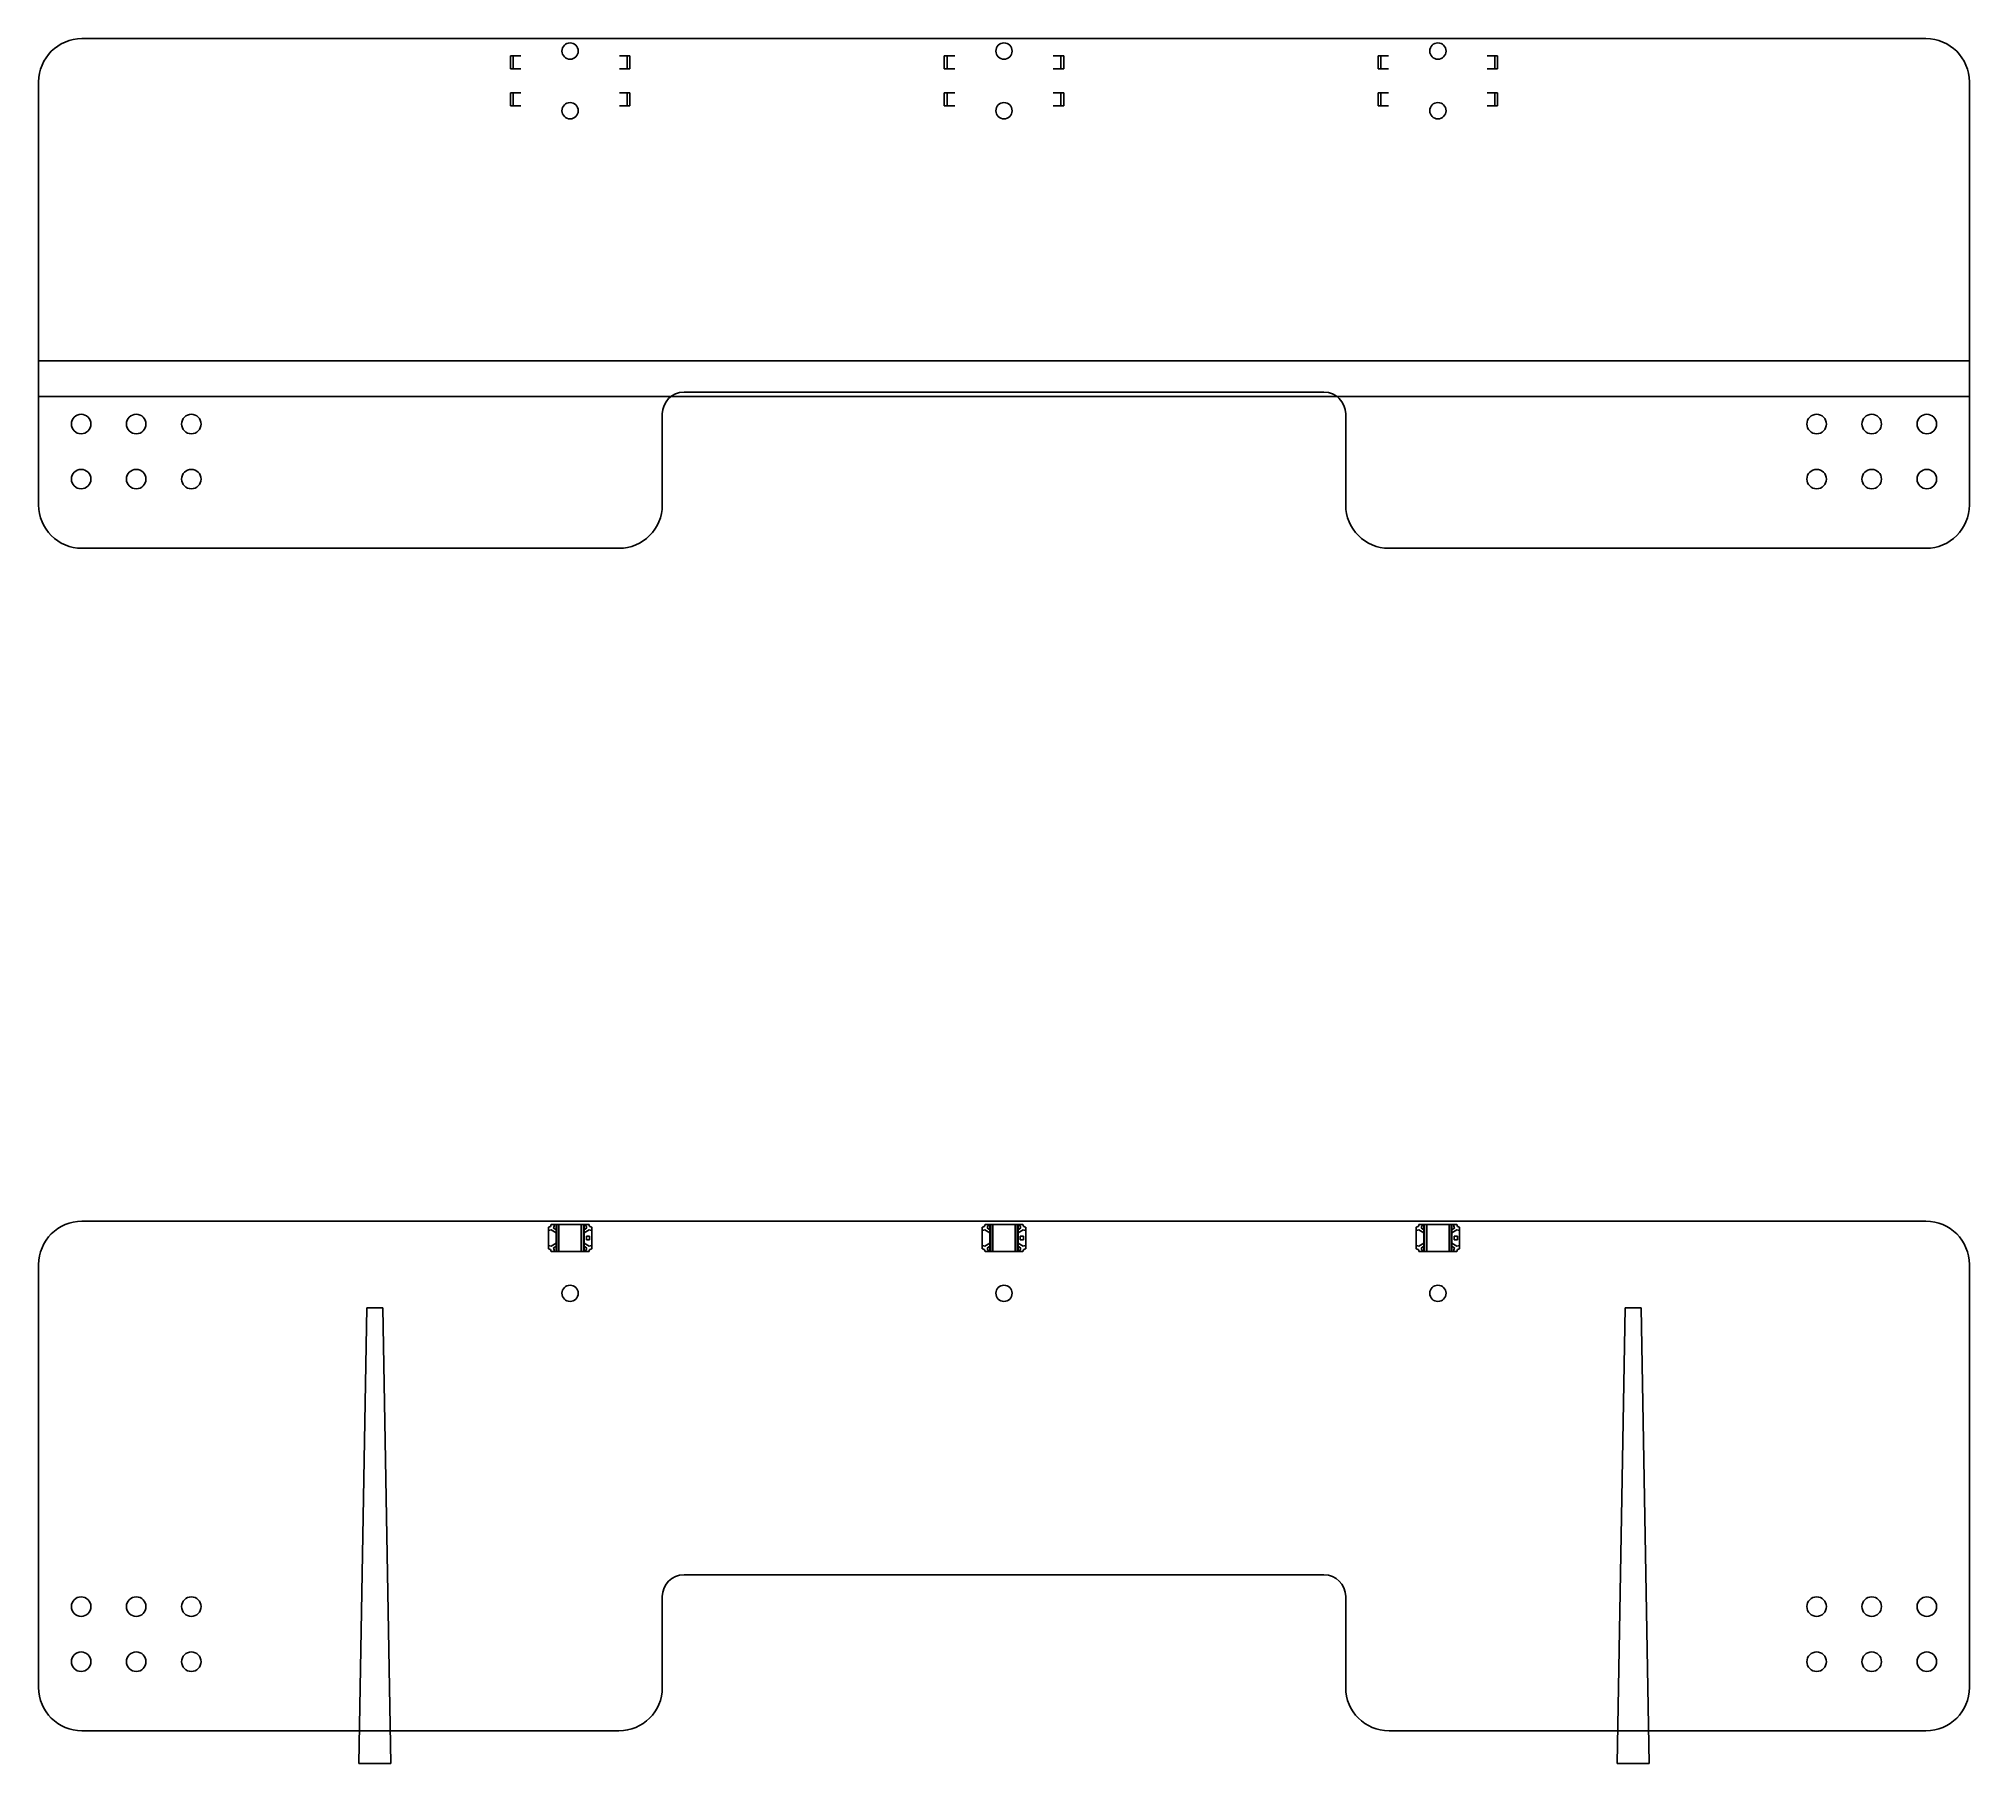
# Model space of a CAD drawing. Header units: millimetres. Extents: x 41 to 130, y 88.6 to 168.1.
import ezdxf

# ---------------------------------------------------------------- set-up
doc = ezdxf.new("R2010")
doc.units = ezdxf.units.MM
doc.linetypes.add('SLD-Solid', pattern=[0])

# ---------------------------------------------------------------- blocks, each defined once
blk = doc.blocks.new('*U10')
at = {"color": 7, "linetype": 'SLD-Solid', "lineweight": 25}
for centre in [(-20, 0), (0, 0), (20, 0)]:
    blk.add_circle(centre, 0.375, dxfattribs=at)
blk = doc.blocks.new('*U11')
at = {"color": 0, "linetype": 'ByBlock', "lineweight": -2, "transparency": 16777216}
for p in [(0, 2.75), (0, 0)]:
    blk.add_blockref('*U10', p, dxfattribs=at)

msp = doc.modelspace()

# ---------------------------------------------------------------- linework, layer by layer
at = {"color": 7, "linetype": 'SLD-Solid', "lineweight": 25}
for p, q in [((42.992, 168.112), (127.992, 168.112)), ((62.74, 166.712), (62.74, 167.312)), ((62.74, 167.312), (62.87, 167.312)), ((62.74, 166.712), (62.87, 166.712)), ((62.87, 166.712), (62.87, 167.312)), ((62.87, 167.312), (63.222, 167.312)), ((62.87, 166.712), (63.222, 166.712)), ((68.115, 167.312), (67.762, 167.312)), ((68.115, 166.712), (67.762, 166.712)), ((68.115, 166.712), (68.115, 167.312)), ((68.245, 167.312), (68.115, 167.312)), ((68.245, 166.712), (68.115, 166.712)), ((68.245, 166.712), (68.245, 167.312)), ((82.74, 166.712), (82.74, 167.312)), ((82.74, 167.312), (82.87, 167.312)), ((82.74, 166.712), (82.87, 166.712)), ((82.87, 166.712), (82.87, 167.312)), ((82.87, 167.312), (83.222, 167.312)), ((82.87, 166.712), (83.222, 166.712)), ((88.115, 167.312), (87.762, 167.312)), ((88.115, 166.712), (87.762, 166.712)), ((88.115, 166.712), (88.115, 167.312)), ((88.245, 167.312), (88.115, 167.312)), ((88.245, 166.712), (88.115, 166.712)), ((88.245, 166.712), (88.245, 167.312)), ((102.74, 166.712), (102.74, 167.312)), ((102.74, 167.312), (102.87, 167.312)), ((102.74, 166.712), (102.87, 166.712)), ((102.87, 166.712), (102.87, 167.312)), ((102.87, 167.312), (103.222, 167.312)), ((102.87, 166.712), (103.222, 166.712)), ((108.115, 167.312), (107.762, 167.312)), ((108.115, 166.712), (107.762, 166.712)), ((108.115, 166.712), (108.115, 167.312)), ((108.245, 167.312), (108.115, 167.312)), ((108.245, 166.712), (108.115, 166.712)), ((108.245, 166.712), (108.245, 167.312)), ((40.992, 166.112), (40.992, 146.612)), ((62.74, 165.612), (62.74, 165.012)), ((62.74, 165.612), (62.87, 165.612)), ((62.87, 165.612), (62.87, 165.012)), ((62.87, 165.612), (63.222, 165.612)), ((68.115, 165.612), (67.762, 165.612)), ((68.115, 165.612), (68.115, 165.012)), ((68.245, 165.612), (68.115, 165.612)), ((68.245, 165.612), (68.245, 165.012)), ((82.74, 165.612), (82.74, 165.012)), ((82.74, 165.612), (82.87, 165.612)), ((82.87, 165.612), (82.87, 165.012)), ((82.87, 165.612), (83.222, 165.612)), ((88.115, 165.612), (87.762, 165.612)), ((88.115, 165.612), (88.115, 165.012)), ((88.245, 165.612), (88.115, 165.612)), ((88.245, 165.612), (88.245, 165.012)), ((102.74, 165.612), (102.74, 165.012)), ((102.74, 165.612), (102.87, 165.612)), ((102.87, 165.612), (102.87, 165.012)), ((102.87, 165.612), (103.222, 165.612)), ((108.115, 165.612), (107.762, 165.612)), ((108.115, 165.612), (108.115, 165.012)), ((108.245, 165.612), (108.115, 165.612)), ((108.245, 165.612), (108.245, 165.012)), ((129.992, 166.112), (129.992, 146.612)), ((62.74, 165.012), (62.87, 165.012)), ((62.87, 165.012), (63.222, 165.012)), ((68.115, 165.012), (67.762, 165.012)), ((68.245, 165.012), (68.115, 165.012)), ((82.74, 165.012), (82.87, 165.012)), ((82.87, 165.012), (83.222, 165.012)), ((88.115, 165.012), (87.762, 165.012)), ((88.245, 165.012), (88.115, 165.012)), ((102.74, 165.012), (102.87, 165.012)), ((102.87, 165.012), (103.222, 165.012)), ((108.115, 165.012), (107.762, 165.012)), ((108.245, 165.012), (108.115, 165.012)), ((100.242, 151.812), (70.742, 151.812)), ((69.742, 150.812), (69.742, 146.612)), ((101.242, 146.612), (101.242, 150.812)), ((42.992, 144.612), (67.742, 144.612)), ((103.242, 144.612), (127.992, 144.612)), ((127.992, 113.586), (42.992, 113.586)), ((64.492, 113.311), (64.492, 113.161)), ((64.492, 113.161), (64.492, 112.461)), ((64.615, 113.19), (64.843, 113.045)), ((64.767, 113.436), (64.617, 113.436)), ((64.843, 113.195), (64.715, 113.275)), ((64.767, 113.436), (64.842, 113.436)), ((64.842, 113.436), (64.842, 113.195)), ((64.878, 113.436), (64.842, 113.436)), ((64.842, 113.045), (64.842, 112.58)), ((64.843, 113.195), (64.843, 113.045)), ((64.878, 112.186), (64.878, 113.436)), ((64.878, 113.436), (64.977, 113.436)), ((64.977, 113.436), (64.977, 112.186)), ((64.977, 113.436), (66.008, 113.436)), ((66.008, 112.186), (66.008, 113.436)), ((66.008, 113.436), (66.106, 113.436)), ((66.106, 113.436), (66.106, 112.186)), ((66.142, 113.436), (66.106, 113.436)), ((66.142, 113.436), (66.142, 113.195)), ((66.142, 113.436), (66.217, 113.436)), ((66.27, 113.275), (66.142, 113.195)), ((66.142, 113.045), (66.142, 113.195)), ((66.142, 113.045), (66.37, 113.19)), ((66.142, 113.045), (66.142, 112.578)), ((66.367, 113.436), (66.217, 113.436)), ((66.492, 113.161), (66.492, 113.311)), ((66.492, 113.161), (66.492, 112.461)), ((84.492, 113.311), (84.492, 113.161)), ((84.492, 113.161), (84.492, 112.461)), ((84.615, 113.19), (84.843, 113.045)), ((84.767, 113.436), (84.617, 113.436)), ((84.843, 113.195), (84.715, 113.275)), ((84.767, 113.436), (84.842, 113.436)), ((84.842, 113.436), (84.842, 113.195)), ((84.878, 113.436), (84.842, 113.436)), ((84.842, 113.045), (84.842, 112.58)), ((84.843, 113.195), (84.843, 113.045)), ((84.878, 112.186), (84.878, 113.436)), ((84.878, 113.436), (84.977, 113.436)), ((84.977, 113.436), (84.977, 112.186)), ((84.977, 113.436), (86.008, 113.436)), ((86.008, 112.186), (86.008, 113.436)), ((86.008, 113.436), (86.106, 113.436)), ((86.106, 113.436), (86.106, 112.186)), ((86.142, 113.436), (86.106, 113.436)), ((86.142, 113.436), (86.142, 113.195)), ((86.142, 113.436), (86.217, 113.436)), ((86.27, 113.275), (86.142, 113.195)), ((86.142, 113.045), (86.142, 113.195)), ((86.142, 113.045), (86.37, 113.19)), ((86.142, 113.045), (86.142, 112.578)), ((86.367, 113.436), (86.217, 113.436)), ((86.492, 113.161), (86.492, 113.311)), ((86.492, 113.161), (86.492, 112.461)), ((104.492, 113.311), (104.492, 113.161)), ((104.492, 113.161), (104.492, 112.461)), ((104.615, 113.19), (104.843, 113.045)), ((104.767, 113.436), (104.617, 113.436)), ((104.843, 113.195), (104.715, 113.275)), ((104.767, 113.436), (104.842, 113.436)), ((104.842, 113.436), (104.842, 113.195)), ((104.878, 113.436), (104.842, 113.436)), ((104.842, 113.045), (104.842, 112.58)), ((104.843, 113.195), (104.843, 113.045)), ((104.878, 112.186), (104.878, 113.436)), ((104.878, 113.436), (104.977, 113.436)), ((104.977, 113.436), (104.977, 112.186)), ((104.977, 113.436), (106.008, 113.436)), ((106.008, 112.186), (106.008, 113.436)), ((106.008, 113.436), (106.106, 113.436)), ((106.106, 113.436), (106.106, 112.186)), ((106.142, 113.436), (106.106, 113.436)), ((106.142, 113.436), (106.142, 113.195)), ((106.142, 113.436), (106.217, 113.436)), ((106.27, 113.275), (106.142, 113.195)), ((106.142, 113.045), (106.142, 113.195)), ((106.142, 113.045), (106.37, 113.19)), ((106.142, 113.045), (106.142, 112.578)), ((106.367, 113.436), (106.217, 113.436)), ((106.492, 113.161), (106.492, 113.311)), ((106.492, 113.161), (106.492, 112.461)), ((64.492, 112.461), (64.492, 112.311)), ((64.615, 112.432), (64.842, 112.58)), ((64.617, 112.186), (64.767, 112.186)), ((64.715, 112.348), (64.842, 112.43)), ((64.767, 112.186), (64.842, 112.186)), ((64.842, 112.58), (64.842, 112.43)), ((64.842, 112.43), (64.842, 112.186)), ((64.878, 112.186), (64.842, 112.186)), ((64.977, 112.186), (64.878, 112.186)), ((64.977, 112.186), (66.008, 112.186)), ((66.106, 112.186), (66.008, 112.186)), ((66.142, 112.186), (66.106, 112.186)), ((66.142, 112.428), (66.142, 112.578)), ((66.37, 112.432), (66.142, 112.578)), ((66.142, 112.428), (66.142, 112.186)), ((66.142, 112.428), (66.27, 112.348)), ((66.142, 112.186), (66.217, 112.186)), ((66.217, 112.186), (66.367, 112.186)), ((66.245, 112.903), (66.245, 112.719)), ((66.39, 112.903), (66.245, 112.903)), ((66.245, 112.719), (66.39, 112.719)), ((66.39, 112.719), (66.39, 112.903)), ((66.492, 112.311), (66.492, 112.461)), ((84.492, 112.461), (84.492, 112.311)), ((84.615, 112.432), (84.842, 112.58)), ((84.617, 112.186), (84.767, 112.186)), ((84.715, 112.348), (84.842, 112.43)), ((84.767, 112.186), (84.842, 112.186)), ((84.842, 112.58), (84.842, 112.43)), ((84.842, 112.43), (84.842, 112.186)), ((84.878, 112.186), (84.842, 112.186)), ((84.977, 112.186), (84.878, 112.186)), ((84.977, 112.186), (86.008, 112.186)), ((86.106, 112.186), (86.008, 112.186)), ((86.142, 112.186), (86.106, 112.186)), ((86.142, 112.428), (86.142, 112.578)), ((86.37, 112.432), (86.142, 112.578)), ((86.142, 112.428), (86.142, 112.186)), ((86.142, 112.428), (86.27, 112.348)), ((86.142, 112.186), (86.217, 112.186)), ((86.217, 112.186), (86.367, 112.186)), ((86.245, 112.903), (86.245, 112.719)), ((86.39, 112.903), (86.245, 112.903)), ((86.245, 112.719), (86.39, 112.719)), ((86.39, 112.719), (86.39, 112.903)), ((86.492, 112.311), (86.492, 112.461)), ((104.492, 112.461), (104.492, 112.311)), ((104.615, 112.432), (104.842, 112.58)), ((104.617, 112.186), (104.767, 112.186)), ((104.715, 112.348), (104.842, 112.43)), ((104.767, 112.186), (104.842, 112.186)), ((104.842, 112.58), (104.842, 112.43)), ((104.842, 112.43), (104.842, 112.186)), ((104.878, 112.186), (104.842, 112.186)), ((104.977, 112.186), (104.878, 112.186)), ((104.977, 112.186), (106.008, 112.186)), ((106.106, 112.186), (106.008, 112.186)), ((106.142, 112.186), (106.106, 112.186)), ((106.142, 112.428), (106.142, 112.578)), ((106.37, 112.432), (106.142, 112.578)), ((106.142, 112.428), (106.142, 112.186)), ((106.142, 112.428), (106.27, 112.348)), ((106.142, 112.186), (106.217, 112.186)), ((106.217, 112.186), (106.367, 112.186)), ((106.245, 112.903), (106.245, 112.719)), ((106.39, 112.903), (106.245, 112.903)), ((106.245, 112.719), (106.39, 112.719)), ((106.39, 112.719), (106.39, 112.903)), ((106.492, 112.311), (106.492, 112.461)), ((40.992, 111.586), (40.992, 92.086)), ((129.992, 111.586), (129.992, 92.086)), ((100.242, 97.286), (70.742, 97.286)), ((69.742, 96.286), (69.742, 92.086)), ((101.242, 92.086), (101.242, 96.286)), ((67.742, 90.086), (42.992, 90.086)), ((127.992, 90.086), (103.242, 90.086))]:
    msp.add_line(p, q, dxfattribs=at)
at = {"color": 1, "linetype": 'SLD-Solid', "lineweight": 25}
for p, q in [((129.992, 153.262), (40.992, 153.262)), ((129.992, 151.612), (40.992, 151.612)), ((56.122, 109.586), (55.755, 88.586)), ((56.863, 109.586), (56.122, 109.586)), ((57.23, 88.586), (56.863, 109.586)), ((113.755, 88.586), (114.122, 109.586)), ((114.863, 109.586), (114.122, 109.586)), ((114.863, 109.586), (115.23, 88.586)), ((57.23, 88.586), (55.755, 88.586)), ((115.23, 88.586), (113.755, 88.586))]:
    msp.add_line(p, q, dxfattribs=at)
at = {"color": 7, "linetype": 'SLD-Solid', "lineweight": 25}
for centre, radius in [((42.952, 150.342), 0.45), ((45.492, 150.342), 0.45), ((48.032, 150.342), 0.45), ((122.952, 150.342), 0.45), ((125.492, 150.342), 0.45), ((128.032, 150.342), 0.45), ((42.952, 147.802), 0.45), ((45.492, 147.802), 0.45), ((48.032, 147.802), 0.45), ((122.952, 147.802), 0.45), ((125.492, 147.802), 0.45), ((128.032, 147.802), 0.45), ((65.492, 110.261), 0.375), ((85.492, 110.261), 0.375), ((105.492, 110.261), 0.375), ((42.952, 95.816), 0.45), ((45.492, 95.816), 0.45), ((48.032, 95.816), 0.45), ((122.952, 95.816), 0.45), ((125.492, 95.816), 0.45), ((128.032, 95.816), 0.45), ((42.952, 93.276), 0.45), ((45.492, 93.276), 0.45), ((48.032, 93.276), 0.45), ((122.952, 93.276), 0.45), ((125.492, 93.276), 0.45), ((128.032, 93.276), 0.45)]:
    msp.add_circle(centre, radius, dxfattribs=at)
for centre, radius, start, end in [((42.992, 166.112), 2, 90, 180), ((127.992, 166.112), 2, 0, 90), ((70.742, 150.812), 1, 90, 180), ((100.242, 150.812), 1, 0, 90), ((42.992, 146.612), 2, 180, 270), ((67.742, 146.612), 2, 270, 0), ((103.242, 146.612), 2, 180, 270), ((127.992, 146.612), 2, 270, 0), ((42.992, 111.586), 2, 90, 180), ((64.492, 113.436), 0.125, 270, 0), ((64.492, 113.436), 0.275, 270, 296.47458), ((64.492, 113.436), 0.275, 324.08701, 0), ((66.492, 113.436), 0.275, 180, 215.91299), ((66.492, 113.436), 0.125, 180, 270), ((66.492, 113.436), 0.275, 243.52542, 270), ((84.492, 113.436), 0.125, 270, 0), ((84.492, 113.436), 0.275, 270, 296.47458), ((84.492, 113.436), 0.275, 324.08701, 0), ((86.492, 113.436), 0.275, 180, 215.91299), ((86.492, 113.436), 0.125, 180, 270), ((86.492, 113.436), 0.275, 243.52542, 270), ((104.492, 113.436), 0.125, 270, 0), ((104.492, 113.436), 0.275, 270, 296.47458), ((104.492, 113.436), 0.275, 324.08701, 0), ((106.492, 113.436), 0.275, 180, 215.91299), ((106.492, 113.436), 0.125, 180, 270), ((106.492, 113.436), 0.275, 243.52542, 270), ((127.992, 111.586), 2, 0, 90), ((64.492, 112.186), 0.275, 63.52542, 90), ((64.492, 112.186), 0.125, 0, 90), ((64.492, 112.186), 0.275, 0, 35.91299), ((66.492, 112.186), 0.275, 144.08701, 180), ((66.492, 112.186), 0.125, 90, 180), ((66.492, 112.186), 0.275, 90, 116.47458), ((84.492, 112.186), 0.275, 63.52542, 90), ((84.492, 112.186), 0.125, 0, 90), ((84.492, 112.186), 0.275, 0, 35.91299), ((86.492, 112.186), 0.275, 144.08701, 180), ((86.492, 112.186), 0.125, 90, 180), ((86.492, 112.186), 0.275, 90, 116.47458), ((104.492, 112.186), 0.275, 63.52542, 90), ((104.492, 112.186), 0.125, 0, 90), ((104.492, 112.186), 0.275, 0, 35.91299), ((106.492, 112.186), 0.275, 144.08701, 180), ((106.492, 112.186), 0.125, 90, 180), ((106.492, 112.186), 0.275, 90, 116.47458), ((70.742, 96.286), 1, 90, 180), ((100.242, 96.286), 1, 0, 90), ((42.992, 92.086), 2, 180, 270), ((67.742, 92.086), 2, 270, 0), ((103.242, 92.086), 2, 180, 270), ((127.992, 92.086), 2, 270, 0)]:
    msp.add_arc(centre, radius, start, end, dxfattribs=at)
for points, knots in [([(66.105, 113.436), (66.105, 113.436), (66.105, 113.436), (66.105, 113.436), (66.106, 113.436)], [0, 0, 0, 0, 0.565957, 1, 1, 1, 1]), ([(66.24, 113.436), (66.241, 113.436), (66.242, 113.436), (66.243, 113.436), (66.244, 113.436), (66.244, 113.436), (66.244, 113.436)], [0, 0, 0, 0, 0.2798328, 0.5592422, 0.7795897, 1, 1, 1, 1]), ([(86.105, 113.436), (86.105, 113.436), (86.105, 113.436), (86.105, 113.436), (86.106, 113.436)], [0, 0, 0, 0, 0.566047, 1, 1, 1, 1]), ([(106.105, 113.436), (106.105, 113.436), (106.105, 113.436), (106.105, 113.436), (106.106, 113.436)], [0, 0, 0, 0, 0.566151, 1, 1, 1, 1]), ([(106.236, 113.436), (106.236, 113.436), (106.236, 113.436), (106.237, 113.436), (106.238, 113.436), (106.239, 113.436), (106.24, 113.436)], [0, 0, 0, 0, 0.279779, 0.558958, 0.77944, 1, 1, 1, 1])]:
    msp.add_open_spline(points, degree=3, knots=knots, dxfattribs=at)

# ---------------------------------------------------------------- block references
msp.add_blockref('*U11', (85.492, 164.787))

doc.saveas('drawing.dxf')
